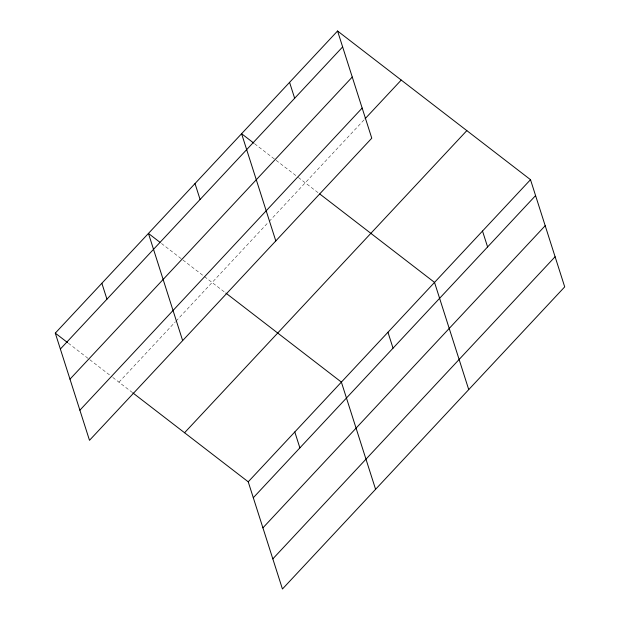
<?xml version="1.0" encoding="UTF-8"?>
<svg xmlns="http://www.w3.org/2000/svg" width="620" height="620" viewBox="0 0 620 620"><rect width="100%" height="100%" fill="white"/><g stroke="black" fill="none" stroke-linecap="round" stroke-linejoin="round"><path stroke-width="0.46" stroke-dasharray="3.1 2.33" d="M118.963 382.191L175.375 321.811M176.034 321.106L268.522 222.107M269.181 221.402L364.421 119.466M254.634 143.77L297.585 176.878M298.352 177.467L318.223 192.781M161.479 243.474L182.195 259.431M182.962 260.028L225.076 292.485M68.332 343.17L89.04 359.135M89.807 359.724L112.057 376.867M112.825 377.464L131.928 392.181"/><path stroke-width="0.93" d="M337.559 31L371.775 138.19L89.497 440.316L55.289 333.126L337.559 31L530.503 179.684L564.712 286.874L282.441 589L248.225 481.81L132.688 392.77M60.365 349.037L342.643 46.911M69.983 379.161L352.253 77.035M79.887 410.192L362.158 108.066M365.079 118.761L401.233 80.065M184.558 432.745L466.829 130.619M248.225 481.81L530.503 179.684M253.309 497.721L535.579 195.595M262.919 527.845L545.189 225.719M272.823 558.876L555.094 256.75M253.867 143.181L241.591 133.719L275.799 240.917M319.75 193.959L434.527 282.402L468.736 389.6M159.945 242.288L148.444 233.422L182.652 340.613M225.843 293.066L341.38 382.106L375.588 489.296M55.289 333.126L67.565 342.581M482.515 231.043L487.591 246.954M387.95 332.258L393.034 348.169M289.579 82.359L294.655 98.27M294.802 431.954L299.879 447.873M195.013 183.574L200.09 199.485M101.866 283.27L106.942 299.189"/></g></svg>
